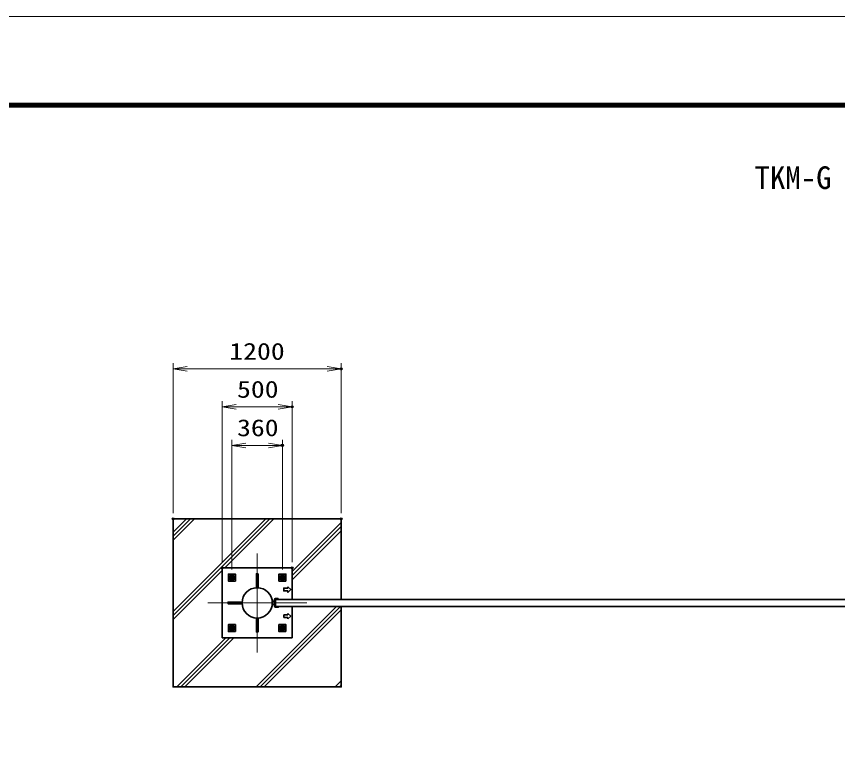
# Model space of a CAD drawing. Units: millimetres at full size. Extents: x -11880 to 11880, y -8400 to 8400.
# Drawn here: x -7006 to -1142, y 3113 to 8400 of the extents above; entities that cross this region are included whole.
import ezdxf
from ezdxf.enums import TextEntityAlignment as Align

# ---------------------------------------------------------------- set-up
doc = ezdxf.new("R2010")
doc.units = ezdxf.units.MM
doc.header["$LTSCALE"] = 30
doc.header["$PDMODE"] = 32
doc.header["$PDSIZE"] = 15
for name, pattern in [('DASHED', [7.5, 6, -1.5]), ('USER1', [18, 12, -1.5, 3, -1.5]), ('USER2', [9, 6, -0.75, 1.5, -0.75])]:
    doc.linetypes.add(name, pattern=pattern)
for name, color, linetype, lineweight in [('0-0_D-TTL', 7, 'Continuous', 18), ('0-1_外形線', 7, 'Continuous', 35), ('0-2_軸線', 200, 'USER1', 15), ('0-3_細線', 2, 'Continuous', 35), ('0-4_寸法線', 4, 'Continuous', 18), ('0-5_0', 7, 'Continuous', 18), ('0-7_隠れ線', 140, 'DASHED', 18), ('0-A_AM_0N', 7, 'Continuous', 50), ('0-B_AM_7N', 6, 'USER2', 18), ('1-2_AM_4N', 4, 'Continuous', 25), ('1-5_ハッチング', 253, 'Continuous', 13)]:
    doc.layers.add(name, color=color, linetype=linetype, lineweight=lineweight)
doc.layers.add('0-6_Defpoints', color=7, linetype='Continuous')
doc.layers.add('0-E_文字3', color=254, linetype='Continuous')
doc.styles.add('ＭＳ ゴシック', font='')
doc.styles.get('ＭＳ ゴシック').set_extended_font_data('MS Gothic')

# ---------------------------------------------------------------- blocks, each defined once
blk = doc.blocks.new('U272')
at = {"layer": '0-A_AM_0N'}
blk.add_lwpolyline([(2150694.1, 87948161.6), (2150244.1, 87947901.8), (2149794.1, 87948161.6), (2149794.1, 87948681.2), (2150244.1, 87948941), (2150694.1, 87948681.2)], close=True, dxfattribs=at)
for radius in [450, 259.4]:
    blk.add_circle((2150244.1, 87948421.4), radius, dxfattribs=at)
at = {"layer": '0-B_AM_7N'}
for p, q in [((2150815.6, 87948421.4), (2149672.5, 87948421.4)), ((2150244.1, 87948993), (2150244.1, 87947849.8))]:
    blk.add_line(p, q, dxfattribs=at)
at = {"layer": '1-2_AM_4N'}
blk.add_arc((2150244.1, 87948421.4), 300, 10, 280, dxfattribs=at)
blk = doc.blocks.new('U273')
at = {"layer": '0-A_AM_0N'}
blk.add_lwpolyline([(2139894.1, 87948161.6), (2139444.1, 87947901.8), (2138994.1, 87948161.6), (2138994.1, 87948681.2), (2139444.1, 87948941), (2139894.1, 87948681.2)], close=True, dxfattribs=at)
for radius in [450, 259.4]:
    blk.add_circle((2139444.1, 87948421.4), radius, dxfattribs=at)
at = {"layer": '0-B_AM_7N'}
for p, q in [((2140015.6, 87948421.4), (2138872.5, 87948421.4)), ((2139444.1, 87948993), (2139444.1, 87947849.8))]:
    blk.add_line(p, q, dxfattribs=at)
at = {"layer": '1-2_AM_4N'}
blk.add_arc((2139444.1, 87948421.4), 300, 10, 280, dxfattribs=at)
blk = doc.blocks.new('U274')
at = {"layer": '0-A_AM_0N'}
blk.add_lwpolyline([(2139894.1, 87937361.6), (2139444.1, 87937101.8), (2138994.1, 87937361.6), (2138994.1, 87937881.2), (2139444.1, 87938141), (2139894.1, 87937881.2)], close=True, dxfattribs=at)
for radius in [450, 259.4]:
    blk.add_circle((2139444.1, 87937621.4), radius, dxfattribs=at)
at = {"layer": '0-B_AM_7N'}
for p, q in [((2140015.6, 87937621.4), (2138872.5, 87937621.4)), ((2139444.1, 87938193), (2139444.1, 87937049.8))]:
    blk.add_line(p, q, dxfattribs=at)
at = {"layer": '1-2_AM_4N'}
blk.add_arc((2139444.1, 87937621.4), 300, 10, 280, dxfattribs=at)
blk = doc.blocks.new('U275')
at = {"layer": '0-A_AM_0N'}
blk.add_lwpolyline([(2150694.1, 87937361.6), (2150244.1, 87937101.8), (2149794.1, 87937361.6), (2149794.1, 87937881.2), (2150244.1, 87938141), (2150694.1, 87937881.2)], close=True, dxfattribs=at)
for radius in [450, 259.4]:
    blk.add_circle((2150244.1, 87937621.4), radius, dxfattribs=at)
at = {"layer": '0-B_AM_7N'}
for p, q in [((2150815.6, 87937621.4), (2149672.5, 87937621.4)), ((2150244.1, 87938193), (2150244.1, 87937049.8))]:
    blk.add_line(p, q, dxfattribs=at)
at = {"layer": '1-2_AM_4N'}
blk.add_arc((2150244.1, 87937621.4), 300, 10, 280, dxfattribs=at)
blk = doc.blocks.new('_Open')
at = {"layer": '0-5_0', "color": 4}
blk.add_line((-30, 5), (0, 0), dxfattribs=at)
blk.add_lwpolyline([(-30, -5), (0, 0), (-30, 0)], dxfattribs=at)

msp = doc.modelspace()

# ---------------------------------------------------------------- linework, layer by layer
at = {"layer": '0-0_D-TTL'}
for points in [[(-11880, -8400), (11880, -8400), (11880, 8400), (-11880, 8400)], [(-11116.29, 7779.43), (11116.29, 7779.43), (11116.29, -7777.71), (-11116.29, -7777.71)], [(-11109.21, 7772.36), (11109.21, 7772.36), (11109.21, -7770.64), (-11109.21, -7770.64)], [(-11102.14, 7765.29), (11102.14, 7765.29), (11102.14, -7763.57), (-11102.14, -7763.57)], [(-11095.07, 7758.21), (11095.07, 7758.21), (11095.07, -7756.5), (-11095.07, -7756.5)], [(-11088, 7751.14), (11088, 7751.14), (11088, -7749.43), (-11088, -7749.43)]]:
    msp.add_lwpolyline(points, close=True, dxfattribs=at)
at = {"layer": '0-1_外形線'}
for p, q in [((-4686.96, 4236.26), (-4686.96, 4811.26)), ((-5536.96, 3961.26), (-5536.96, 4461.26)), ((-5536.96, 4461.26), (-5036.96, 4461.26)), ((-5036.96, 4461.26), (-5036.96, 4236.26)), ((-5162.96, 4223.76), (-5179.54, 4223.76)), ((-5162.96, 4236.26), (-5162.96, 4186.26)), ((-5136.96, 4242.26), (-5156.96, 4242.26)), ((-5156.96, 4186.26), (-5156.96, 4236.26)), ((-5179.54, 4198.76), (-5162.96, 4198.76)), ((-5036.96, 4186.26), (-5036.96, 3961.26)), ((-5036.96, 3961.26), (-5536.96, 3961.26))]:
    msp.add_line(p, q, dxfattribs=at)
for points in [[(-4686.96, 4811.26), (-5886.96, 4811.26), (-5886.96, 3611.26), (-4686.96, 3611.26), (-4686.96, 4186.26)], [(-5156.96, 4236.26), (-5136.96, 4236.26), (-5136.96, 4242.26)], [(-5156.96, 4180.26), (-5136.96, 4180.26), (-5136.96, 4186.26), (-5156.96, 4186.26)]]:
    msp.add_lwpolyline(points, dxfattribs=at)
for points in [[(-5441.96, 4366.26), (-5491.96, 4366.26), (-5491.96, 4416.26), (-5441.96, 4416.26)], [(-5081.96, 4366.26), (-5131.96, 4366.26), (-5131.96, 4416.26), (-5081.96, 4416.26)], [(-156.96, 4236.26), (-5156.96, 4236.26), (-5156.96, 4186.26), (-156.96, 4186.26)], [(-5441.96, 4006.26), (-5491.96, 4006.26), (-5491.96, 4056.26), (-5441.96, 4056.26)], [(-5081.96, 4006.26), (-5131.96, 4006.26), (-5131.96, 4056.26), (-5081.96, 4056.26)]]:
    msp.add_lwpolyline(points, close=True, dxfattribs=at)
msp.add_circle((-5286.96, 4211.26), 108.15, dxfattribs=at)
for centre, start, end in [((-5156.96, 4236.26), 90, 180), ((-5156.96, 4186.26), 180, 270)]:
    msp.add_arc(centre, 6, start, end, dxfattribs=at)
at = {"layer": '0-2_軸線'}
for p, q in [((-5286.96, 4211.26), (-5286.96, 4564.82)), ((-5286.96, 4211.26), (-5640.51, 4211.26)), ((-5156.96, 4211.26), (-5317.46, 4211.26)), ((-5286.96, 4211.26), (-4933.41, 4211.26)), ((-5286.96, 4211.26), (-5286.96, 3857.71))]:
    msp.add_line(p, q, dxfattribs=at)
at = {"layer": '0-3_細線'}
for p, q in [((-5280.96, 4419.16), (-5280.96, 4319.25)), ((-5162.96, 4227.76), (-5166.96, 4223.76)), ((-5166.96, 4198.76), (-5162.96, 4194.76)), ((-5066.96, 4126.26), (-5096.96, 4126.26)), ((-5096.96, 4126.26), (-5096.96, 4106.26)), ((-5096.96, 4106.26), (-5066.96, 4106.26)), ((-5066.96, 4136.26), (-5066.96, 4126.26)), ((-5066.96, 4136.26), (-5046.96, 4116.26)), ((-5046.96, 4116.26), (-5066.96, 4096.26)), ((-5066.96, 4096.26), (-5066.96, 4106.26))]:
    msp.add_line(p, q, dxfattribs=at)
for points in [[(-5280.96, 4419.16), (-5292.96, 4419.16), (-5292.96, 4319.41)], [(-5066.96, 4326.26), (-5066.96, 4316.26), (-5096.96, 4316.26), (-5096.96, 4296.26), (-5066.96, 4296.26)], [(-5066.96, 4326.26), (-5046.96, 4306.26), (-5066.96, 4286.26), (-5066.96, 4296.26)], [(-5394.94, 4217.26), (-5494.86, 4217.26), (-5494.86, 4205.26), (-5394.94, 4205.26)], [(-5280.96, 4103.28), (-5280.96, 4003.36), (-5292.96, 4003.36), (-5292.96, 4103.11)]]:
    msp.add_lwpolyline(points, dxfattribs=at)
at = {"layer": '0-4_寸法線'}
for p, q in [((-5886.96, 4851.26), (-5886.96, 5922.2)), ((-5886.96, 5882.2), (-4686.96, 5882.2)), ((-4686.96, 4851.26), (-4686.96, 5922.2)), ((-5536.96, 4501.26), (-5536.96, 5651.26)), ((-5036.96, 4501.26), (-5036.96, 5651.26)), ((-5536.96, 5611.26), (-5036.96, 5611.26)), ((-5466.96, 4450.32), (-5466.96, 5376.35)), ((-5466.96, 5336.35), (-5106.96, 5336.35)), ((-5106.96, 4450.32), (-5106.96, 5376.35))]:
    msp.add_line(p, q, dxfattribs=at)
at = {"layer": '0-6_Defpoints'}
for p in [(-4686.96, 5882.2), (-5036.96, 5611.26), (-5106.96, 5336.35), (-5886.96, 4811.26), (-4686.96, 4811.26), (-5536.96, 4461.26), (-5036.96, 4461.26), (-5466.96, 4410.32), (-5106.96, 4410.32)]:
    msp.add_point(p, dxfattribs=at)
at = {"layer": '0-7_隠れ線'}
for centre in [(-5466.96, 4391.26), (-5106.96, 4391.26), (-5466.96, 4031.26), (-5106.96, 4031.26)]:
    msp.add_circle(centre, 20, dxfattribs=at)
at = {"layer": '1-5_ハッチング'}
for p, q in [((-5886.96, 4716.19), (-5791.89, 4811.26)), ((-5886.96, 4150.51), (-5226.2, 4811.26)), ((-5886.96, 4687.19), (-5762.89, 4811.26)), ((-5886.96, 4121.51), (-5197.2, 4811.26)), ((-5886.96, 4658.19), (-5733.89, 4811.26)), ((-5518.2, 4461.26), (-5168.2, 4811.26)), ((-5036.96, 4434.82), (-4686.96, 4784.82)), ((-5036.96, 4405.82), (-4686.96, 4755.82)), ((-5036.96, 4376.82), (-4686.96, 4726.82)), ((-5886.96, 4092.51), (-5536.96, 4442.51)), ((-5294.83, 3611.26), (-4719.83, 4186.26)), ((-5265.83, 3611.26), (-4690.83, 4186.26)), ((-5236.83, 3611.26), (-4686.96, 4161.13)), ((-5860.52, 3611.26), (-5510.52, 3961.26)), ((-5831.52, 3611.26), (-5481.52, 3961.26)), ((-5802.52, 3611.26), (-5452.52, 3961.26)), ((-4729.15, 3611.26), (-4686.96, 3653.45)), ((-4700.15, 3611.26), (-4686.96, 3624.45))]:
    msp.add_line(p, q, dxfattribs=at)

# ---------------------------------------------------------------- block references
at = {"layer": '0-4_寸法線', "xscale": 3.333333, "yscale": 3.333333, "rotation": 180}
for p in [(-5886.96, 5882.2), (-5536.96, 5611.26), (-5466.96, 5336.35)]:
    msp.add_blockref('_Open', p, dxfattribs=at)
at = {"layer": '0-4_寸法線', "xscale": 3.333333, "yscale": 3.333333}
for p in [(-4686.96, 5882.2), (-5036.96, 5611.26), (-5106.96, 5336.35)]:
    msp.add_blockref('_Open', p, dxfattribs=at)
at = {"layer": '0-A_AM_0N', "xscale": 0.03333333, "yscale": 0.03333333}
for name in ['U273', 'U272', 'U274', 'U275']:
    msp.add_blockref(name, (-76781.76, -2927222.78), dxfattribs=at)

# ---------------------------------------------------------------- texts
at = {"layer": '0-4_寸法線', "color": 254, "style": 'ＭＳ ゴシック', "width": 1.2}
for s, p in [('1200', (-5486.16, 5910.88)), ('500', (-5430.96, 5639.95)), ('360', (-5430.96, 5365.03))]:
    msp.add_text(s, height=121.2, dxfattribs=at).set_placement(p, align=Align.BOTTOM_LEFT)
at = {"layer": '0-E_文字3', "style": 'ＭＳ ゴシック'}
msp.add_text('TKM-G（両開） H1200×W10000', height=161.6, dxfattribs=at).set_placement((-1734.99, 7118.97), align=Align.BOTTOM_LEFT)

doc.saveas('drawing.dxf')
